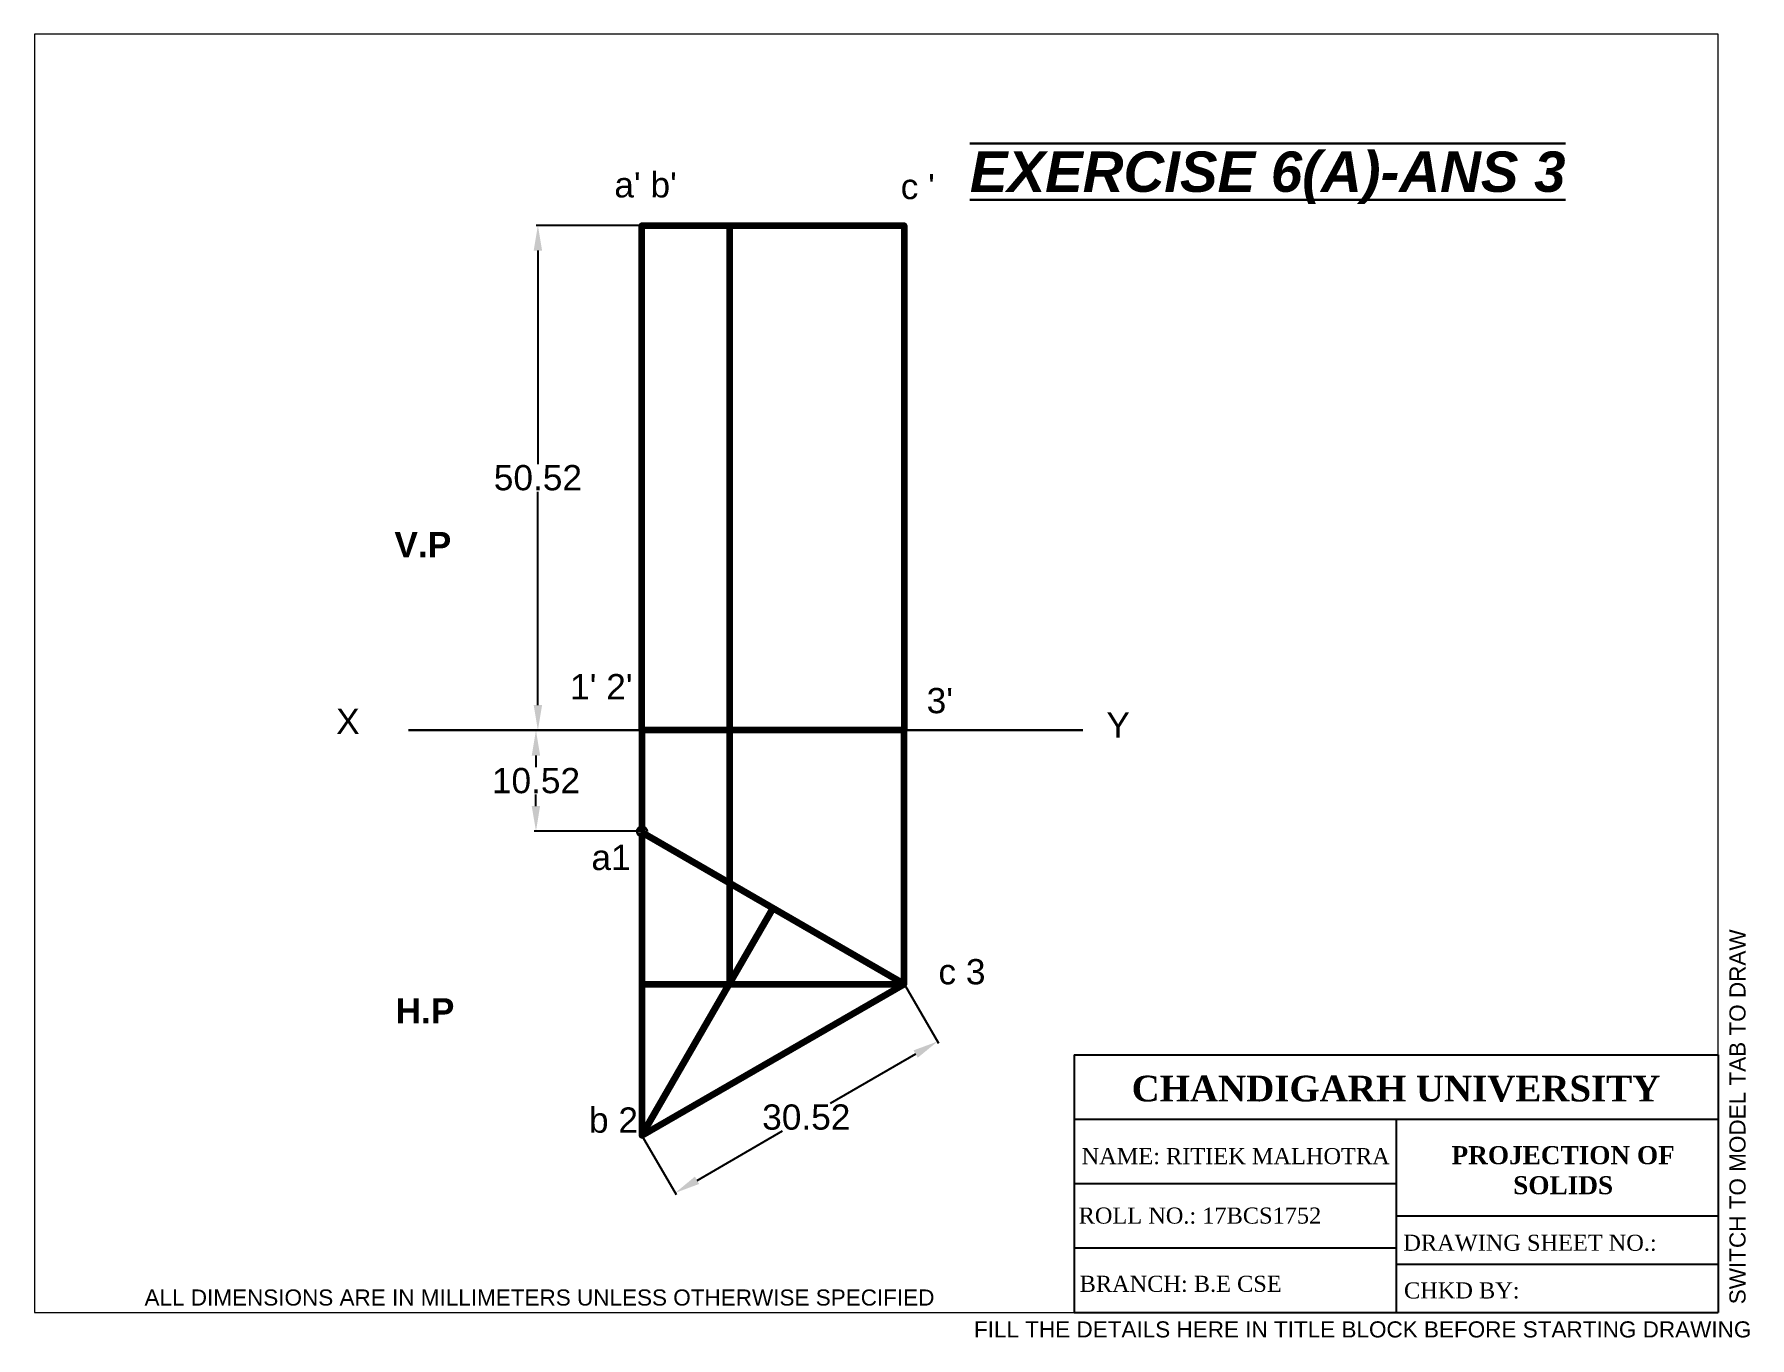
# Paper-space layout 'Layout1' of a CAD drawing. Header units: millimetres. Extents: x 0 to 266, y -4 to 198.
# The model-space entities are those that its viewports show. They can reach past a viewport. Long polylines and large blocks are cut down to what shows.
import ezdxf

# ---------------------------------------------------------------- set-up
doc = ezdxf.new("R2010")
doc.units = ezdxf.units.MM
doc.header["$PDMODE"] = 32
doc.linetypes.add('ACAD_ISO08W100', pattern=[36, 24, -3, 6, -3])
doc.layers.add('Comments', color=10, linetype='Continuous', lineweight=13, plot=False)
doc.layers.add('thick continuous', color=7, linetype='Continuous', lineweight=30)
doc.styles.get("Standard").update_dxf_attribs({"font": 'arial.ttf'})
doc.dimstyles.get("Standard").update_dxf_attribs({"dimtxt": 2.5, "dimasz": 2.5, "dimexe": 0.18, "dimexo": 0.0625, "dimgap": 0.09, "dimtad": 0, "dimtih": 1, "dimtoh": 1, "dimdec": 1, "dimzin": 0, "dimdsep": 46, "dimtxsty": 'Standard', "dimcen": 0.09, "dimadec": 0, "dimazin": 0, "dimtfac": 1, "dimtdec": 1, "dimtofl": 0, "dimtmove": 0, "dimatfit": 3, "dimfxl": 1, "dimtolj": 1, "dimtzin": 0, "dimarcsym": 0})

# ---------------------------------------------------------------- blocks, each defined once
blk = doc.blocks.new('*D8')
at = {"layer": 'Defpoints', "color": 0}
for p in [(39.48, 178.63), (29.17, 128.63), (39.48, 128.63)]:
    blk.add_point(p, dxfattribs=at)
at = {"layer": 'thick continuous', "color": 0, "lineweight": -2}
for p, q in [((39.42, 178.63), (28.99, 178.63)), ((29.17, 176.13), (29.17, 154.99)), ((29.17, 131.13), (29.17, 152.26)), ((39.42, 128.63), (28.99, 128.63))]:
    blk.add_line(p, q, dxfattribs=at)
at = {"layer": 'thick continuous', "color": 0}
for points in [[(29.59, 176.13), (28.75, 176.13), (29.17, 178.63)], [(28.75, 131.13), (29.59, 131.13), (29.17, 128.63)]]:
    blk.add_solid(points, dxfattribs=at)
at = {"layer": 'thick continuous', "color": 0, "lineweight": 0, "insert": (29.17, 153.63), "char_height": 2.5, "attachment_point": 5}
blk.add_mtext('\\A1;50.52', dxfattribs=at)
blk = doc.blocks.new('*D10')
at = {"layer": 'Defpoints', "color": 0}
for p in [(65.46, 103.5), (68.75, 97.81), (39.48, 88.5)]:
    blk.add_point(p, dxfattribs=at)
at = {"layer": 'thick continuous', "color": 0, "lineweight": -2}
for p, q in [((65.49, 103.44), (68.84, 97.66)), ((66.58, 96.56), (58.12, 91.68)), ((39.51, 88.44), (42.85, 82.66)), ((44.93, 84.06), (53.39, 88.95))]:
    blk.add_line(p, q, dxfattribs=at)
at = {"layer": 'thick continuous', "color": 0}
for points in [[(66.79, 96.2), (66.37, 96.93), (68.75, 97.81)], [(44.72, 84.43), (45.14, 83.7), (42.76, 82.81)]]:
    blk.add_solid(points, dxfattribs=at)
at = {"layer": 'thick continuous', "color": 0, "lineweight": 0, "insert": (55.75, 90.31), "char_height": 2.5, "attachment_point": 5}
blk.add_mtext('\\A1;30.52', dxfattribs=at)
blk = doc.blocks.new('*D11')
at = {"layer": 'Defpoints', "color": 0}
for p in [(39.48, 128.63), (28.98, 118.63), (39.48, 118.63)]:
    blk.add_point(p, dxfattribs=at)
at = {"layer": 'thick continuous', "color": 0, "lineweight": -2}
for p, q in [((39.42, 128.63), (28.8, 128.63)), ((28.98, 126.13), (28.98, 124.99)), ((28.98, 121.13), (28.98, 122.26)), ((39.42, 118.63), (28.8, 118.63))]:
    blk.add_line(p, q, dxfattribs=at)
at = {"layer": 'thick continuous', "color": 0}
for points in [[(29.39, 126.13), (28.56, 126.13), (28.98, 128.63)], [(28.56, 121.13), (29.39, 121.13), (28.98, 118.63)]]:
    blk.add_solid(points, dxfattribs=at)
at = {"layer": 'thick continuous', "color": 0, "lineweight": 0, "insert": (28.98, 123.63), "char_height": 2.5, "attachment_point": 5}
blk.add_mtext('\\A1;10.52', dxfattribs=at)

msp = doc.modelspace()

# ---------------------------------------------------------------- linework, layer by layer
at = {"layer": 'thick continuous'}
for p, q in [((39.48, 105.87), (39.48, 178.63)), ((48.14, 128.63), (48.14, 178.63)), ((16.34, 128.63), (83.13, 128.63))]:
    msp.add_line(p, q, dxfattribs=at)
at = {"layer": 'thick continuous', "lineweight": 100}
for p, q in [((39.48, 128.63), (39.48, 118.63)), ((48.14, 128.63), (48.14, 103.5)), ((65.46, 103.5), (65.46, 128.63)), ((39.48, 88.5), (52.47, 111)), ((39.48, 103.5), (65.46, 103.5))]:
    msp.add_line(p, q, dxfattribs=at)
msp.add_lwpolyline([(39.48, 128.63), (39.48, 178.63), (65.46, 178.63), (65.46, 128.63), (39.48, 128.63), (39.48, 178.63), (48.14, 178.63), (48.14, 128.63)], dxfattribs=at)
msp.add_lwpolyline([(39.48, 118.5), (39.48, 88.5), (65.46, 103.5)], close=True, dxfattribs=at)
at = {"layer": 'thick continuous'}
msp.add_point((39.48, 118.63), dxfattribs=at)

# ---------------------------------------------------------------- texts
at = {"layer": 'thick continuous', "attachment_point": 1}
for s, width, insert, char_height in [('{\\fArial|b1|i1|c0|p34;\\L\\OEXERCISE 6(A)-ANS 3}', 59.4277, (71.95, 185.95), 4), ("a' b'", 6.9276, (36.74, 183.9), 2.5), ("c '", 6.9276, (65.1, 183.73), 2.5), ('{\\fArial|b1|i0|c0|p34;V.P}', 21.0221, (14.96, 148.27), 2.5), ("1' 2'", 6.9276, (32.36, 134.2), 2.5), ("3'", 6.9276, (67.67, 132.82), 2.5), ('X', 5.7583, (9.19, 130.76), 2.5), ('Y', 5.7583, (85.47, 130.41), 2.5), ('a1', 6.9276, (34.47, 117.29), 2.5), ('c 3', 6.9276, (68.84, 105.97), 2.5), ('{\\fArial|b1|i0|c0|p34;H.P}', 21.0221, (15.08, 102.1), 2.5), ('b 2', 6.9276, (34.23, 91.28), 2.5)]:
    msp.add_mtext_dynamic_manual_height_columns(s, width=width, gutter_width=12.5, heights=[0], dxfattribs=dict(at, insert=insert, char_height=char_height))

# ---------------------------------------------------------------- dimensions: what is measured, and where the dimension line sits
at = {"layer": 'thick continuous', "lineweight": 0}
for base, p1, p2, text, picture, middle in [((29.17, 128.63), (39.48, 178.63), (39.48, 128.63), '50.52', '*D8', (29.17, 153.63)), ((28.98, 118.63), (39.48, 128.63), (39.48, 118.63), '10.52', '*D11', (28.98, 123.63))]:
    dim = msp.add_linear_dim(base=base, p1=p1, p2=p2, angle=90, text=text, dimstyle='Standard', dxfattribs=at)
    dim.commit()
    dim.dimension.update_dxf_attribs({"geometry": picture, "text_midpoint": middle})
dim = msp.add_aligned_dim(p1=(39.48, 88.5), p2=(65.46, 103.5), distance=-6.56, text='30.52', dimstyle='Standard', dxfattribs=at)
dim.commit()
dim.dimension.update_dxf_attribs({"geometry": '*D10', "text_midpoint": (55.75, 90.31)})

psp = doc.layouts.get("Layout1")

# ---------------------------------------------------------------- linework, layer by layer
for p, q in [((161.41, 40), (261.41, 40)), ((161.41, 40), (161.41, 0)), ((261.41, 40), (261.41, 0)), ((161.41, 30), (261.41, 30)), ((161.41, 30), (194.27, 30)), ((211.41, 30), (211.41, 0)), ((161.41, 20), (211.41, 20)), ((211.41, 15), (261.41, 15)), ((161.41, 10), (211.41, 10)), ((211.41, 7.5), (261.41, 7.5)), ((161.41, 0), (261.41, 0))]:
    psp.add_line(p, q)

# ---------------------------------------------------------------- texts
at = {"attachment_point": 1}
for s, width, gutter_width, insert, char_height in [('\\pxqc;{\\fTimes New Roman|b1|i0|c0|p18;CHANDIGARH UNIVERSITY}', 80.8177, 40, (170.98, 36.75), 4), ('{\\pxqc;\\fTimes New Roman|b1|i0|c0|p18;PROJECTION OF SOLIDS}', 46.4985, 46.5, (214.1, 25.81), 2.8)]:
    psp.add_mtext_dynamic_manual_height_columns(s, width=width, gutter_width=gutter_width, heights=[0], dxfattribs=dict(at, insert=insert, char_height=char_height))
at = {"linetype": 'ACAD_ISO08W100', "lineweight": 100, "insert": (162.59, 25.51), "char_height": 2.5, "attachment_point": 1}
psp.add_mtext_dynamic_manual_height_columns('{\\fTimes New Roman|b0|i0|c0|p18;NAME: RITIEK MALHOTRA}', width=60.1614, gutter_width=60.16, heights=[2.61], dxfattribs=at).dxf.set("width", 45.3199)
at = {"linetype": 'ACAD_ISO08W100', "lineweight": 100, "char_height": 2.5, "attachment_point": 1}
for s, width, gutter_width, heights, insert in [('{\\fTimes New Roman|b0|i0|c0|p18;ROLL NO.: 17BCS1752}', 45.3199, 45.32, [0], (162.13, 16.28)), ('{\\fTimes New Roman|b0|i0|c0|p18;DRAWING SHEET NO.:}', 45.3199, 25, [0], (212.54, 12.06)), ('{\\fTimes New Roman|b0|i0|c0|p18;BRANCH: B.E CSE}', 45.3199, 45.32, [2.56], (162.28, 5.69)), ('{\\fTimes New Roman|b0|i0|c0|p18;CHKD BY: }', 47.9779, 25, [0], (212.64, 4.66))]:
    psp.add_mtext_dynamic_manual_height_columns(s, width=width, gutter_width=gutter_width, heights=heights, dxfattribs=dict(at, insert=insert))
at = {"layer": 'Comments'}
psp.add_text('SWITCH TO MODEL TAB TO DRAW', height=2.5, rotation=90, dxfattribs=at).set_placement((265.66, 1.26))
psp.add_text('FILL THE DETAILS HERE IN TITLE BLOCK BEFORE STARTING DRAWING', height=2.5, dxfattribs=at).set_placement((145.88, -3.89))
at = {"layer": 'thick continuous'}
psp.add_text('ALL DIMENSIONS ARE IN MILLIMETERS UNLESS OTHERWISE SPECIFIED', height=2.5, dxfattribs=at).set_placement((17.11, 1.06))

# ---------------------------------------------------------------- viewports
psp.add_viewport(center=(130.71, 99.21), size=(261.41, 198.4125), view_center_point=(62.68, 134.27), view_height=126.5711, dxfattribs=at)

doc.saveas('drawing.dxf')
